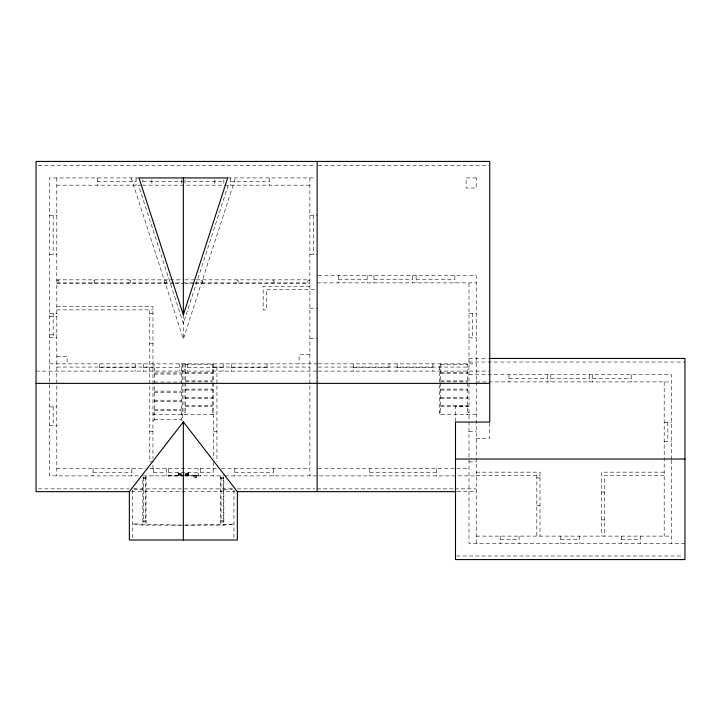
<?xml version="1.0" encoding="UTF-8"?>
<svg xmlns="http://www.w3.org/2000/svg" width="721" height="721" viewBox="0 0 721 721"><rect width="100%" height="100%" fill="white"/><g stroke="black" fill="none" stroke-linecap="round" stroke-linejoin="round"><path stroke-width="0.54" stroke-dasharray="3.6 2.7" d="M131.204 177.925L183.341 339.041L235.488 177.925M228.233 185.18L183.341 323.359L138.459 185.18M223.834 489.929L232.946 488.973M184.468 525.158L223.834 525.158L233.955 524.095L183.341 525.158L132.727 523.888L142.848 525.158L183.9 525.158M184.017 475.905L166.47 475.887M185.108 475.905L198.194 475.887L198.194 468.632M38.303 165.677L314.888 165.677M318.258 165.677L488.622 165.677M139 177.925L49.551 177.925L49.551 475.887L141.731 475.887M227.683 177.925L315.068 177.925M97.299 181.557L136.098 181.557M142.848 181.557L223.834 181.557M230.585 181.557L269.393 181.557M56.806 185.18L141.821 185.18M309.886 185.18L142.848 185.18L142.848 179.736M49.551 215.552L56.806 215.552M309.886 215.552L317.141 215.552M49.551 254.36L56.806 254.36M309.886 254.36L317.141 254.36M318.258 275.62L476.239 275.62L476.239 543.373M338.482 279.243L367.16 279.243M373.911 279.243L412.718 279.243M416.089 279.243L454.897 279.243M56.806 279.838L183.909 279.838M185.027 279.838L195.157 279.838M196.274 279.838L309.886 279.838M56.806 280.505L58.825 280.505L58.825 282.875M309.886 280.505L307.858 280.505L307.858 282.875M56.806 282.875L309.886 282.875M317.141 282.875L476.239 282.875M56.806 283.542L173.779 283.542M174.906 283.542L183.909 283.542M185.027 283.542L194.03 283.542M195.157 283.542L309.886 283.542M309.886 286.246L263.147 286.246L263.147 309.868L266.355 309.868L266.355 289.454L317.141 289.454M56.806 306.659L152.969 306.659L152.969 458.547M309.886 308.182L317.141 308.182M56.806 309.868L152.969 309.868M49.551 313.311L56.806 313.311M468.983 313.265L476.239 313.265M149.77 313.41L152.969 313.41M49.551 316.276L56.806 316.276M49.551 334.832L56.806 334.832M49.551 337.807L56.806 337.807M468.983 337.852L476.239 337.852M309.886 338.546L317.141 338.546M149.77 343.782L152.969 343.782M309.886 354.75L299.089 354.75L299.089 363.853M56.806 356.435L67.098 356.435L67.098 363.853M468.983 358.454L488.586 358.454M468.983 362.023L684.95 362.023M49.551 363.853L317.141 363.853M318.258 363.853L476.239 363.853M185.369 364.511L212.362 364.511M440.639 364.511L467.641 364.511M152.969 366.016L154.321 366.016M181.322 366.016L182.665 366.016M56.806 367.061L152.969 367.061M213.713 367.061L309.886 367.061M318.258 367.061L468.983 367.061M99.66 367.485L135.431 367.485M143.524 367.485L179.295 367.485M187.397 367.485L223.159 367.485M231.261 367.485L267.031 367.485M353.245 367.485L389.016 367.485M397.109 367.485L432.879 367.485M184.017 369.449L185.369 369.449M212.362 369.449L213.713 369.449M439.296 369.449L440.639 369.449M467.641 369.449L468.983 369.449M36.05 371.108L317.141 371.108M318.258 371.108L489.739 371.108M185.369 372.703L212.362 372.703M440.639 372.703L467.641 372.703M154.321 372.946L181.322 372.946M185.369 373.685L212.362 373.685M440.639 373.685L467.641 373.685M154.321 374.046L181.322 374.046M468.983 374.659L671.449 374.659L671.449 459.574M508.972 378.282L547.78 378.282M550.817 378.282L589.625 378.282M592.662 378.282L631.47 378.282M185.369 380.895L212.362 380.895M440.639 380.895L467.641 380.895M185.369 381.878L212.362 381.878M440.639 381.878L467.641 381.878M476.239 381.914L671.449 381.914M154.321 382.04L181.322 382.04M185.369 389.088L212.362 389.088M440.639 389.088L467.641 389.088M185.369 390.07L212.362 390.07M440.639 390.07L467.641 390.07M154.321 391.133L181.322 391.133M154.321 392.233L181.322 392.233M185.369 397.28L212.362 397.28M440.639 397.28L467.641 397.28M185.369 398.262L212.362 398.262M440.639 398.262L467.641 398.262M154.321 400.227L181.322 400.227M154.321 401.318L181.322 401.318M185.369 405.463L212.362 405.463M440.639 405.463L467.641 405.463M468.983 406.166L455.492 406.166L455.492 422.497M185.369 406.455L212.362 406.455M440.639 406.455L467.641 406.455M49.551 406.878L56.806 406.878M154.321 409.321L181.322 409.321M154.321 410.411L181.322 410.411M184.017 412.691L185.369 412.691M212.362 412.691L213.713 412.691M439.296 412.691L440.639 412.691M467.641 412.691L468.983 412.691M152.969 414.025L154.321 414.025M181.322 414.025L182.665 414.025M152.969 414.638L213.713 414.638M476.239 414.638L439.296 414.638L439.296 363.853M154.321 419.505L181.322 419.505M152.969 420.235L154.321 420.235L154.321 363.853M664.194 422.407L671.449 422.407M49.551 425.444L56.806 425.444M149.77 431.509L152.969 431.509M213.713 431.509L216.922 431.509M468.983 431.509L476.239 431.509M476.239 438.386L489.739 438.386L489.739 422.497M664.194 441.297L671.449 441.297M468.983 461.882L476.239 461.882M56.806 468.632L145.291 468.632M149.77 468.632L216.922 468.632M221.401 468.632L309.886 468.632M318.267 468.632L468.983 468.632M93.081 472.264L131.88 472.264M153.483 472.264L166.299 472.264M200.384 472.264L213.209 472.264M234.803 472.264L273.61 472.264M369.783 472.264L436.593 472.264M476.239 472.174L540.02 472.174L540.02 536.118M664.194 472.174L601.431 472.174L601.431 536.118M168.498 472.516L198.194 472.516M178.114 473.859L181.998 473.859L181.98 475.211M184.693 473.859L188.569 473.859M168.498 475.211L198.194 475.211M476.239 475.382L540.02 475.382M664.194 475.382L604.64 475.382L604.64 536.118M142.848 475.887L183.9 475.887M184.991 475.887L223.834 475.887M224.952 475.887L476.239 475.887M146.057 477.491L142.848 477.491L142.848 525.158M220.626 477.491L223.834 477.491L223.834 525.158M536.812 477.915L540.02 477.915M143.272 478.663L145.633 478.681M221.05 478.663L223.411 478.663M38.294 488.865L129.356 488.865M133.854 488.865L233.955 488.865M237.335 488.865L314.888 488.865M317.141 488.865L453.833 488.865M454.951 488.865L476.239 488.865M131.601 491.65L235.082 491.65M457.195 491.65L476.239 491.65M601.431 492.082L604.64 492.082M536.812 505.754L540.02 505.754M601.431 519.922L604.64 519.922M143.272 520.778L145.633 520.778M221.05 520.778L223.411 520.778M142.848 521.95L146.057 521.95M220.626 521.95L223.834 521.95M476.239 536.118L671.449 536.118M500.203 539.75L519.102 539.75M560.776 539.75L579.666 539.75M621.34 539.75L640.239 539.75M684.95 543.373L468.983 543.373L468.983 282.875M456.618 556.008L682.697 556.008M133.736 488.973L142.848 489.929M671.449 460.142L671.449 543.373M667.826 422.407L667.826 441.297M664.194 381.914L664.194 536.118M640.239 536.118L640.239 543.373M631.47 374.659L631.47 381.914M621.34 536.118L621.34 543.373M592.662 374.659L592.662 381.914M589.625 374.659L589.625 381.914M579.666 536.118L579.666 543.373M560.776 536.118L560.776 543.373M550.817 374.659L550.817 381.914M547.78 374.659L547.78 381.914M536.812 475.382L536.812 536.118M519.102 536.118L519.102 543.373M508.972 374.659L508.972 381.914M500.203 536.118L500.203 543.373M472.615 313.265L472.615 337.852M467.641 363.853L467.641 414.638M454.897 275.62L454.897 282.875M440.639 363.853L440.639 414.638M436.593 468.632L436.593 475.887M432.879 363.853L432.879 371.108M416.089 275.62L416.089 282.875M412.718 275.62L412.718 282.875M397.109 363.853L397.109 371.108M389.016 363.853L389.016 371.108M373.911 275.62L373.911 282.875M369.783 468.632L369.783 475.887M367.16 275.62L367.16 282.875M353.245 363.853L353.245 371.108M338.482 275.62L338.482 282.875M313.509 215.552L313.509 254.36M309.886 177.925L309.886 475.887M274.016 282.875L274.016 280.505L271.997 280.505L271.997 282.875M273.61 468.632L273.61 475.887M269.393 177.925L269.393 185.18M267.031 363.853L267.031 371.108M238.155 282.875L238.155 280.505L236.127 280.505L236.127 282.875M234.803 468.632L234.803 475.887M233.955 489.965L233.955 540.002M231.261 363.853L231.261 371.108M230.585 177.925L230.585 185.18M223.834 179.736L223.834 185.18M223.411 477.491L223.411 521.95M223.159 363.853L223.159 371.108M221.05 477.491L221.05 521.95M220.626 475.887L220.626 525.158M216.922 367.061L216.922 461.909M214.822 179.736L214.822 185.18M213.713 363.853L213.713 458.547M213.713 461.882L213.713 468.632M213.209 468.632L213.209 475.887M212.362 363.853L212.362 414.638M202.286 282.875L202.286 280.505L200.267 280.505L200.267 282.875M200.384 468.632L200.384 475.887M197.175 475.211L195.49 475.211M196.671 475.346L196.671 477.239L192.958 476.896L196.337 477.239M195.995 475.346L195.995 477.239M188.578 472.516L188.487 475.211M188.397 473.859L188.397 475.211M188.136 473.859L188.136 475.211M187.866 473.859L187.875 475.211M187.451 473.859L187.46 475.211M187.397 363.853L187.397 371.108M187.036 473.859L187.045 475.211M186.505 473.859L186.505 475.211M186.496 473.859L186.496 475.211M185.955 473.859L185.964 475.211M185.369 363.853L185.369 414.638M185.324 473.859L185.333 475.211M185.027 179.736L185.027 185.18M184.017 363.853L184.017 414.638M183.341 314.933L183.341 339.041M182.665 363.853L182.665 420.235L181.322 420.235L181.322 363.853M181.656 179.736L181.656 185.18M181.35 473.859L181.368 475.211M180.728 473.859L180.737 475.211M180.178 473.859L180.187 475.211M179.646 473.859L179.637 475.211M179.295 363.853L179.295 371.108M179.232 473.859L179.223 475.211M178.817 473.859L178.808 475.211M178.556 473.859L178.547 475.211M178.294 473.859L178.294 475.211M178.114 472.516L178.204 475.211M168.498 468.632L168.498 475.887M166.425 282.875L166.425 280.505L164.397 280.505L164.397 282.875M166.299 468.632L166.299 475.887M153.483 468.632L153.483 475.887M152.969 468.632L152.969 461.882L149.77 461.882L149.77 309.868M151.861 179.736L151.861 185.18M146.057 475.887L146.057 525.158M145.633 477.491L145.633 521.95M143.524 363.853L143.524 371.108M143.272 477.491L143.272 521.95M136.098 177.925L136.098 185.18M135.431 363.853L135.431 371.108M132.727 489.956L132.727 540.002M131.88 468.632L131.88 475.887M130.555 282.875L130.555 280.505L128.536 280.505L128.536 282.875M99.66 363.853L99.66 371.108M97.299 177.925L97.299 185.18M94.694 282.875L94.694 280.505L92.667 280.505L92.667 282.875M93.081 468.632L93.081 475.887M56.806 177.925L56.806 475.887M53.174 215.552L53.174 254.36M53.174 313.311L53.174 337.807M53.174 406.878L53.174 425.444M476.239 177.925L466.117 177.925L466.117 188.046L476.239 188.046L476.239 177.925"/><path stroke-width="1.08" d="M183.341 314.933L227.683 177.925L139 177.925L183.341 314.933L183.341 177.925M129.356 491.65L183.341 421.893L237.335 491.65L237.335 540.002L129.356 540.002L129.356 491.65L36.05 491.65L36.05 161.423L489.739 161.423L489.739 422.055L455.492 422.055L455.492 559.577L684.95 559.577L684.95 358.454L489.703 358.454M36.05 383.365L489.739 383.365M455.492 459.016L684.95 459.016M237.335 491.65L456.078 491.65M317.141 161.423L317.141 383.365M317.141 383.5L317.141 491.65M183.341 421.893L183.341 540.002"/></g></svg>
